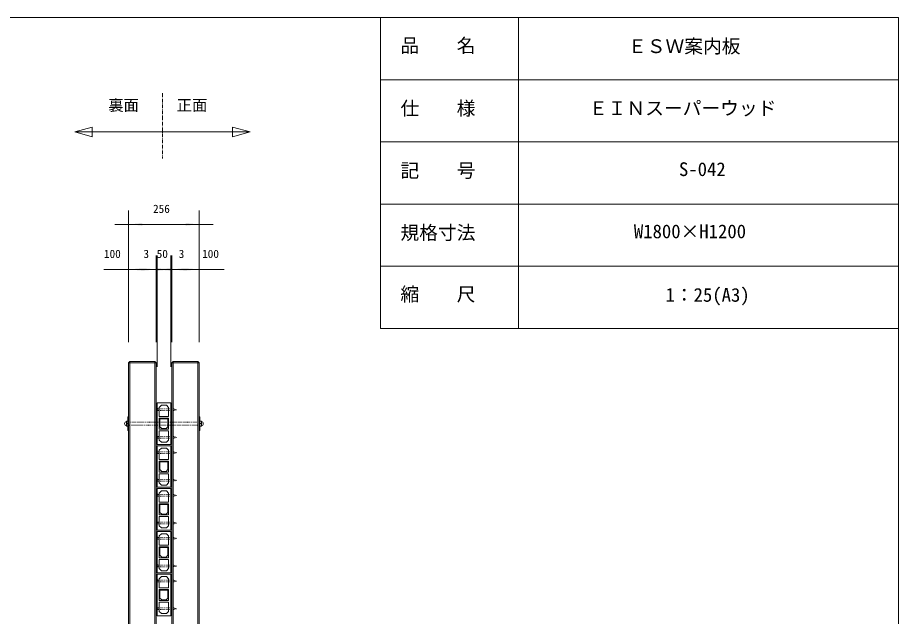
# Model space of a CAD drawing. Units: millimetres, scale not verified. Extents: x -4875 to 4875, y -3438 to 3438.
# Drawn here: x 1686 to 4875, y 1271 to 3438 of the extents above; entities that cross this region are included whole.
import ezdxf
from ezdxf.enums import TextEntityAlignment as Align

# ---------------------------------------------------------------- set-up
doc = ezdxf.new("R2010")
doc.units = ezdxf.units.MM
doc.header["$LTSCALE"] = 20
doc.linetypes.add('USER5', pattern=[0.208282, 0.069427, -0.138855])
doc.linetypes.add('USER6', pattern=[1.041641, 0.625, -0.208282, 0.069427, -0.138931])
doc.layers.add('0-1_____', color=30, linetype='Continuous', lineweight=18)
doc.styles.add('ＭＳ ゴシック', font='')
doc.styles.get('ＭＳ ゴシック').set_extended_font_data('MS Gothic')

msp = doc.modelspace()

# ---------------------------------------------------------------- linework, layer by layer
at = {"layer": '0-1_____'}
for p, q in [((3000, 3437.5), (3000, 2312.5)), ((3500, 3437.5), (3500, 2312.5)), ((4875, 3212.5), (3000, 3212.5)), ((2210.21, 3023.67), (1892.71, 3023.67)), ((2210.21, 3023.67), (2527.71, 3023.67)), ((4875, 2987.5), (3000, 2987.5)), ((4875, 2762.5), (3000, 2762.5)), ((4875, 2537.5), (3000, 2537.5)), ((4875, 2312.5), (3000, 2312.5)), ((2087.92, 2188.18), (2187.92, 2188.18)), ((2182.92, 2193.18), (2182.92, -356.81)), ((2243.92, 2188.18), (2343.92, 2188.18)), ((2248.92, -356.81), (2248.92, 2193.18)), ((2338.92, 2193.18), (2338.92, -356.81)), ((2080.62, 1975.34), (2080.62, 1961.03)), ((2081.34, 1968.18), (2084.91, 1968.18)), ((2350.51, 1968.18), (2346.94, 1968.18)), ((2351.22, 1975.34), (2351.22, 1961.03))]:
    msp.add_line(p, q, dxfattribs=at)
at = {"layer": '0-1_____', "linetype": 'USER6'}
msp.add_line((2210.21, 3163.67), (2210.21, 2927.55), dxfattribs=at)
at = {"layer": '0-1_____', "color": 1}
for p, q in [((2087.92, 2263.18), (2087.92, 2739.27)), ((2343.92, 2263.18), (2343.92, 2739.27)), ((2087.92, 2689.27), (2037.92, 2689.27)), ((2343.92, 2689.27), (2087.92, 2689.27)), ((2393.92, 2689.27), (2343.92, 2689.27)), ((2087.92, 2263.18), (2087.92, 2576.27)), ((2187.92, 2263.18), (2187.92, 2576.27)), ((2187.92, 2263.18), (2187.92, 2576.27)), ((2190.92, 2173.18), (2190.92, 2576.27)), ((2190.92, 2173.18), (2190.92, 2576.27)), ((2240.92, 2263.18), (2240.92, 2576.27)), ((2240.92, 2173.18), (2240.92, 2576.27)), ((2243.92, 2263.18), (2243.92, 2576.27)), ((2243.92, 2263.18), (2243.92, 2576.27)), ((2343.92, 2263.18), (2343.92, 2576.27)), ((2087.92, 2526.27), (1998.63, 2526.27)), ((2037.92, 2526.27), (2087.92, 2526.27)), ((2087.92, 2526.27), (2187.92, 2526.27)), ((2137.92, 2526.27), (2187.92, 2526.27)), ((2140.92, 2526.27), (2190.92, 2526.27)), ((2187.92, 2526.27), (2141.55, 2526.27)), ((2187.92, 2526.27), (2237.92, 2526.27)), ((2187.92, 2526.27), (2190.92, 2526.27)), ((2190.92, 2526.27), (2240.92, 2526.27)), ((2190.92, 2526.27), (2240.92, 2526.27)), ((2190.92, 2526.27), (2240.92, 2526.27)), ((2193.92, 2526.27), (2243.92, 2526.27)), ((2240.92, 2526.27), (2290.92, 2526.27)), ((2240.92, 2526.27), (2243.92, 2526.27)), ((2243.92, 2526.27), (2343.92, 2526.27)), ((2243.92, 2526.27), (2293.92, 2526.27)), ((2243.92, 2526.27), (2295.69, 2526.27)), ((2343.92, 2526.27), (2393.92, 2526.27)), ((2343.92, 2526.27), (2433.38, 2526.27))]:
    msp.add_line(p, q, dxfattribs=at)
at = {"layer": '0-1_____'}
for points in [[(-4875, 3437.5), (4875, 3437.5), (4875, -3437.5), (-4875, -3437.5)], [(1892.71, 3023.67), (1956.21, 3006.65), (1956.21, 3040.68)], [(2527.71, 3023.67), (2464.21, 3006.65), (2464.21, 3040.68)], [(2248.92, 2193.18), (2338.92, 2193.18), (2343.92, 2188.18), (2343.92, -356.81), (2243.92, -356.81), (2243.92, 2188.18)], [(2190.92, 1893.18), (2190.92, 2043.18), (2240.92, 2043.18), (2240.92, 1893.18)], [(2198.92, 1993.68), (2198.92, 2026.68), (2206.92, 2034.68), (2224.92, 2034.68), (2232.92, 2026.68), (2232.92, 1993.68)], [(2080.62, 1977.18), (2085.62, 1977.18), (2085.62, 1959.18), (2080.62, 1959.18)], [(2085.62, 1993.18), (2087.92, 1993.18), (2087.92, 1943.18), (2085.62, 1943.18)], [(2198.92, 1947.68), (2198.92, 1987.68), (2232.92, 1987.68), (2232.92, 1947.68)], [(2208.27, 1950.22), (2201.47, 1957.02), (2201.47, 1985.07), (2230.37, 1985.07), (2230.37, 1957.02), (2223.57, 1950.22)], [(2343.92, 1993.18), (2346.22, 1993.18), (2346.22, 1943.18), (2343.92, 1943.18)], [(2346.22, 1977.18), (2351.22, 1977.18), (2351.22, 1959.18), (2346.22, 1959.18)], [(2206.92, 1900.68), (2198.92, 1908.68), (2198.92, 1941.68), (2232.92, 1941.68), (2232.92, 1908.68), (2224.92, 1900.68)], [(2190.92, 1738.18), (2190.92, 1888.18), (2240.92, 1888.18), (2240.92, 1738.18)], [(2198.92, 1838.68), (2198.92, 1871.68), (2206.92, 1879.68), (2224.92, 1879.68), (2232.92, 1871.68), (2232.92, 1838.68)], [(2198.92, 1792.68), (2198.92, 1832.68), (2232.92, 1832.68), (2232.92, 1792.68)], [(2208.27, 1795.22), (2201.47, 1802.02), (2201.47, 1830.07), (2230.37, 1830.07), (2230.37, 1802.02), (2223.57, 1795.22)], [(2206.92, 1745.68), (2198.92, 1753.68), (2198.92, 1786.68), (2232.92, 1786.68), (2232.92, 1753.68), (2224.92, 1745.68)], [(2190.92, 1583.18), (2190.92, 1733.18), (2240.92, 1733.18), (2240.92, 1583.18)], [(2198.92, 1683.68), (2198.92, 1716.68), (2206.92, 1724.68), (2224.92, 1724.68), (2232.92, 1716.68), (2232.92, 1683.68)], [(2198.92, 1637.68), (2198.92, 1677.68), (2232.92, 1677.68), (2232.92, 1637.68)], [(2208.27, 1640.22), (2201.47, 1647.02), (2201.47, 1675.07), (2230.37, 1675.07), (2230.37, 1647.02), (2223.57, 1640.22)], [(2206.92, 1590.68), (2198.92, 1598.68), (2198.92, 1631.68), (2232.92, 1631.68), (2232.92, 1598.68), (2224.92, 1590.68)], [(2190.92, 1428.18), (2190.92, 1578.18), (2240.92, 1578.18), (2240.92, 1428.18)], [(2198.92, 1528.68), (2198.92, 1561.68), (2206.92, 1569.68), (2224.92, 1569.68), (2232.92, 1561.68), (2232.92, 1528.68)], [(2198.92, 1482.68), (2198.92, 1522.68), (2232.92, 1522.68), (2232.92, 1482.68)], [(2208.27, 1485.22), (2201.47, 1492.02), (2201.47, 1520.07), (2230.37, 1520.07), (2230.37, 1492.02), (2223.57, 1485.22)], [(2206.92, 1435.68), (2198.92, 1443.68), (2198.92, 1476.68), (2232.92, 1476.68), (2232.92, 1443.68), (2224.92, 1435.68)], [(2190.92, 1273.18), (2190.92, 1423.18), (2240.92, 1423.18), (2240.92, 1273.18)], [(2198.92, 1373.68), (2198.92, 1406.68), (2206.92, 1414.68), (2224.92, 1414.68), (2232.92, 1406.68), (2232.92, 1373.68)], [(2198.92, 1327.68), (2198.92, 1367.68), (2232.92, 1367.68), (2232.92, 1327.68)], [(2208.27, 1330.22), (2201.47, 1337.02), (2201.47, 1365.07), (2230.37, 1365.07), (2230.37, 1337.02), (2223.57, 1330.22)], [(2206.92, 1280.68), (2198.92, 1288.68), (2198.92, 1321.68), (2232.92, 1321.68), (2232.92, 1288.68), (2224.92, 1280.68)]]:
    msp.add_lwpolyline(points, close=True, dxfattribs=at)
msp.add_lwpolyline([(2092.92, -356.81), (2092.92, 2193.18), (2182.92, 2193.18), (2187.92, 2188.18), (2187.92, -356.81), (2087.92, -356.81), (2087.92, 2188.18), (2092.92, 2193.18)], dxfattribs=at)
at = {"layer": '0-1_____', "linetype": 'USER5'}
for points in [[(2194.22, 2015.18), (2190.92, 2011.88), (2190.92, 2024.48), (2194.22, 2021.18)], [(2249.92, 2021.18), (2260.92, 2018.18), (2249.92, 2015.18), (2194.22, 2015.18), (2194.22, 2021.18)], [(2087.92, 1973.18), (2343.92, 1973.18), (2343.92, 1963.18), (2087.92, 1963.18)], [(2194.22, 1915.18), (2190.92, 1911.88), (2190.92, 1924.48), (2194.22, 1921.18)], [(2249.92, 1921.18), (2260.92, 1918.18), (2249.92, 1915.18), (2194.22, 1915.18), (2194.22, 1921.18)], [(2194.22, 1860.18), (2190.92, 1856.88), (2190.92, 1869.48), (2194.22, 1866.18)], [(2249.92, 1866.18), (2260.92, 1863.18), (2249.92, 1860.18), (2194.22, 1860.18), (2194.22, 1866.18)], [(2194.22, 1760.18), (2190.92, 1756.88), (2190.92, 1769.48), (2194.22, 1766.18)], [(2249.92, 1766.18), (2260.92, 1763.18), (2249.92, 1760.18), (2194.22, 1760.18), (2194.22, 1766.18)], [(2194.22, 1705.18), (2190.92, 1701.88), (2190.92, 1714.48), (2194.22, 1711.18)], [(2249.92, 1711.18), (2260.92, 1708.18), (2249.92, 1705.18), (2194.22, 1705.18), (2194.22, 1711.18)], [(2194.22, 1605.18), (2190.92, 1601.88), (2190.92, 1614.48), (2194.22, 1611.18)], [(2249.92, 1611.18), (2260.92, 1608.18), (2249.92, 1605.18), (2194.22, 1605.18), (2194.22, 1611.18)], [(2194.22, 1550.18), (2190.92, 1546.88), (2190.92, 1559.48), (2194.22, 1556.18)], [(2249.92, 1556.18), (2260.92, 1553.18), (2249.92, 1550.18), (2194.22, 1550.18), (2194.22, 1556.18)], [(2194.22, 1450.18), (2190.92, 1446.88), (2190.92, 1459.48), (2194.22, 1456.18)], [(2249.92, 1456.18), (2260.92, 1453.18), (2249.92, 1450.18), (2194.22, 1450.18), (2194.22, 1456.18)], [(2194.22, 1395.18), (2190.92, 1391.88), (2190.92, 1404.48), (2194.22, 1401.18)], [(2249.92, 1401.18), (2260.92, 1398.18), (2249.92, 1395.18), (2194.22, 1395.18), (2194.22, 1401.18)], [(2194.22, 1295.18), (2190.92, 1291.88), (2190.92, 1304.48), (2194.22, 1301.18)], [(2249.92, 1301.18), (2260.92, 1298.18), (2249.92, 1295.18), (2194.22, 1295.18), (2194.22, 1301.18)]]:
    msp.add_lwpolyline(points, close=True, dxfattribs=at)
at = {"layer": '0-1_____'}
for centre, start, end in [((2080.62, 1968.19), 90, 180), ((2080.62, 1968.18), 180, 270), ((2351.22, 1968.18), 0, 90), ((2351.22, 1968.19), 270, 360)]:
    msp.add_arc(centre, 7.15, start, end, dxfattribs=at)
at = {"layer": '0-1_____', "color": 1}
for points in [[(2087.92, 2689.27), (2137.92, 2693.64), (2137.92, 2684.9)], [(2343.92, 2689.27), (2293.93, 2684.9), (2293.93, 2693.64)], [(2087.92, 2526.27), (2137.92, 2530.64), (2137.92, 2521.9)], [(2187.92, 2526.27), (2137.93, 2521.9), (2137.93, 2530.64)], [(2190.92, 2526.27), (2140.93, 2521.9), (2140.93, 2530.64)], [(2187.92, 2526.27), (2237.92, 2530.64), (2237.92, 2521.9)], [(2190.92, 2526.27), (2240.92, 2530.64), (2240.92, 2521.9)], [(2240.92, 2526.27), (2190.93, 2521.9), (2190.93, 2530.64)], [(2243.92, 2526.27), (2193.93, 2521.9), (2193.93, 2530.64)], [(2240.92, 2526.27), (2290.92, 2530.64), (2290.92, 2521.9)], [(2243.92, 2526.27), (2293.92, 2530.64), (2293.92, 2521.9)], [(2343.92, 2526.27), (2293.93, 2521.9), (2293.93, 2530.64)]]:
    msp.add_solid(points, dxfattribs=at)

# ---------------------------------------------------------------- texts
at = {"layer": '0-1_____', "color": 7, "style": 'ＭＳ ゴシック'}
for s, height, p in [('品\u3000\u3000名', 49.76, (3072.17, 3296.73)), ('ＥＳＷ案内板', 49.76, (3896.04, 3294.31)), ('裏面', 40.7, (2014.14, 3087.95)), ('正面', 40.7, (2262.01, 3087.95)), ('仕\u3000\u3000様', 49.76, (3072.17, 3069.31)), ('ＥＩＮスーパーウッド', 49.76, (3754.65, 3070.05)), ('記\u3000\u3000号', 49.76, (3072.17, 2844.31)), ('S-042', 49.76, (4080.53, 2849.15)), ('256', 29.85, (2176.23, 2721.68)), ('規格寸法', 49.76, (3072.17, 2619.31)), ('W1800×H1200', 49.76, (3917.25, 2624.15)), ('100', 29.85, (1998.63, 2558.68)), ('3', 29.85, (2141.55, 2558.68)), ('50', 29.85, (2189.46, 2558.68)), ('3', 29.85, (2269.24, 2558.68)), ('100', 29.85, (2354.01, 2558.68)), ('縮\u3000\u3000尺', 49.76, (3072.17, 2396.73)), ('1：25(A3)', 49.76, (4031.77, 2394.31))]:
    msp.add_text(s, height=height, dxfattribs=at).set_placement(p, align=Align.BOTTOM_LEFT)

doc.saveas('drawing.dxf')
